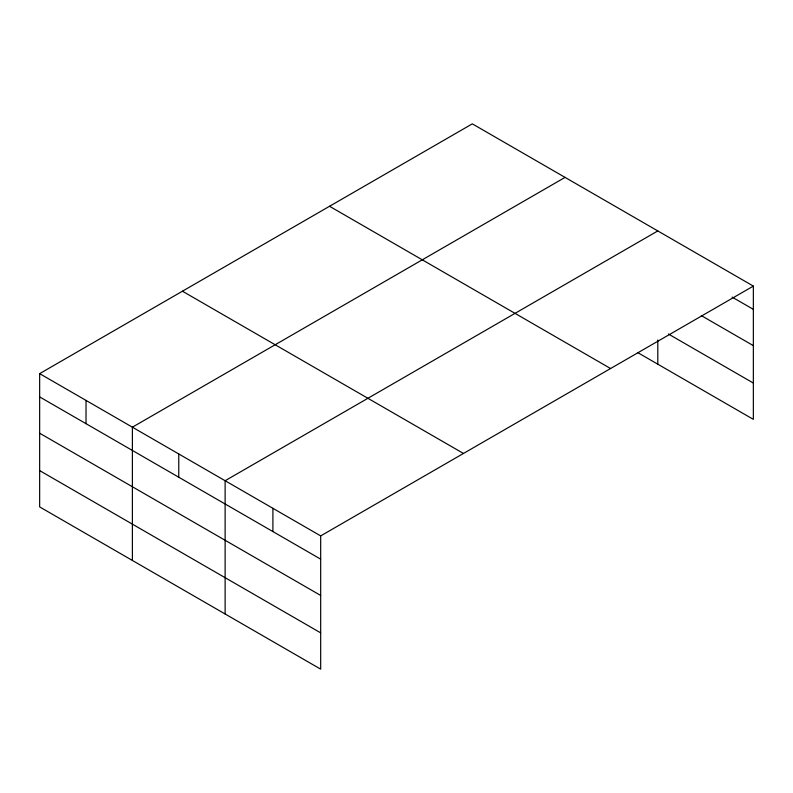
<?xml version="1.0" encoding="UTF-8"?>
<svg xmlns="http://www.w3.org/2000/svg" width="793" height="793" viewBox="0 0 793 793"><rect width="100%" height="100%" fill="white"/><g stroke="black" fill="none" stroke-linecap="round" stroke-linejoin="round"><path stroke-width="1.19" d="M39.65 373.642L320.679 535.899L320.679 669.153L39.65 506.905L39.65 373.642L472.321 123.847L753.35 286.095L753.35 419.358L637.78 352.627M565.062 177.384L132.391 427.189L132.391 560.453M657.803 230.932L225.123 480.727L225.123 613.99M320.679 535.899L753.35 286.095M732.117 297.097L753.35 309.349M701.329 315.614L753.35 345.649M668.42 334.022L753.35 383.049M329.541 206.279L610.57 368.527M182.43 291.209L463.459 453.457M39.65 396.906L320.679 559.154M39.65 433.206L320.679 595.454M39.65 470.606L320.679 632.854M657.803 339.989L657.803 364.185M272.901 508.313L272.901 531.568M178.762 453.963L178.762 477.217M86.021 400.415L86.021 423.68"/></g></svg>
